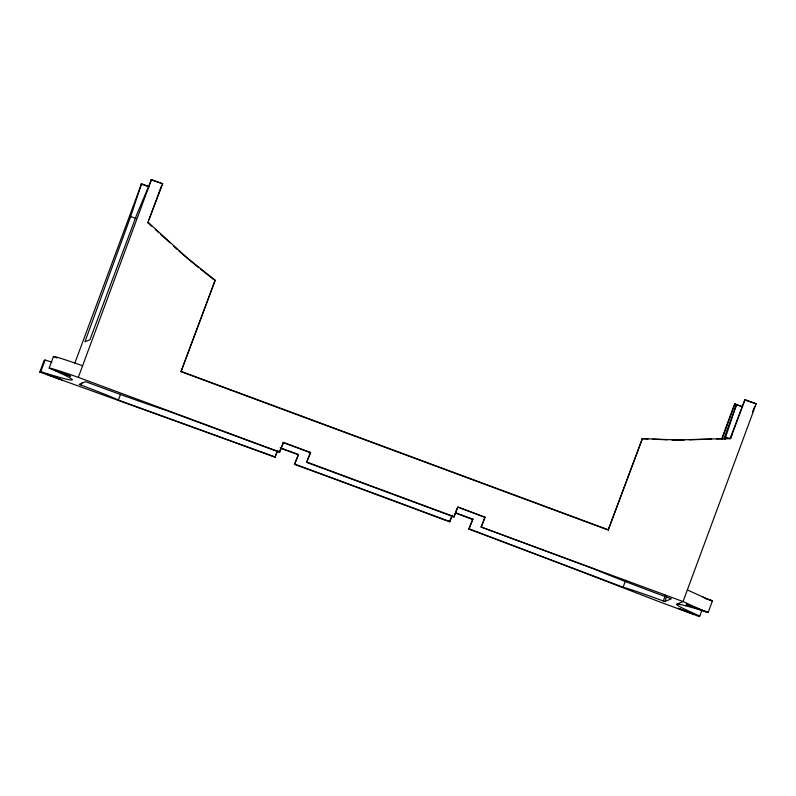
<?xml version="1.0" encoding="UTF-8"?>
<svg xmlns="http://www.w3.org/2000/svg" width="796" height="796" viewBox="0 0 796 796"><rect width="100%" height="100%" fill="white"/><g stroke="black" fill="none" stroke-linecap="round" stroke-linejoin="round"><path stroke-width="1.19" d="M147.797 222.781L162.712 183.757L151.469 179.588L137.081 213.845L89.898 339.743L84.913 341.842L130.644 216.562L141.539 183.776L149.399 186.692M724.838 439.482L736.579 404.378L723.922 438.596M481.471 526.823L485.053 517.131L481.043 527.002L683.048 601.557L687.018 603.368L685.883 605.816M277.824 450.576L274.988 457.222L263.297 452.944A648.521 16.975 20.3 0 0 157.15 414.447L39.8 372.09L44.098 360.459L45.123 360.021A255.277 6.686 20.3 0 0 51.879 362.14M39.8 372.09L40.825 371.662L45.123 360.021M40.825 371.662A255.277 6.686 20.3 0 0 49.153 368.15L53.451 356.518A67.481 1.771 20.3 0 1 82.615 365.722M74.844 363.105L141.539 183.776M49.153 368.15A67.481 1.771 20.3 0 1 78.316 377.354L151.469 179.588M275.436 457.033L118.385 400.08A55.839 1.463 20.3 0 0 81.083 385.095L81.928 382.816M149.061 219.358L161.717 185.14M118.385 400.08L120.494 394.378M607.03 529.619L181 371.672L215.189 280.212L187.737 258.471L148.364 222.542M181 371.672L215.189 280.212M274.988 457.222L277.376 450.765M279.864 451.193L283.475 442.397L310.609 452.456L306.599 462.327L310.609 452.456M81.083 385.095L79.142 384.378L85.59 381.662L87.53 382.379A88.286 2.308 20.3 0 0 166.513 410.507L279.466 452.267L283.475 442.397M294.48 464.366L298.51 454.486L294.48 464.366L299.465 466.187A648.521 16.975 20.3 0 1 444.616 519.997L449.989 521.659L452.377 515.201M449.541 521.848L451.531 516.465M306.599 462.327L453.909 516.942L457.093 508.326M453.909 516.942L457.919 507.072L485.053 517.131M468.814 529.081L472.844 519.201L468.814 529.081L480.376 533.419A648.521 16.975 20.3 0 1 584.344 572.831L660.043 602.035L698.808 616.412L699.823 615.975A255.277 6.686 20.3 0 1 708.151 612.472L712.46 600.841A67.481 0.886 25.1 0 1 687.346 589.926M642.382 438.596L608.194 530.046L642.382 438.596L677.366 439.999L730.619 438.397L744.957 399.622L756.2 403.791L683.048 601.557L676.849 604.164M469.262 528.892L623.109 587.199L625.636 580.354M721.524 439.342L734.599 403.99L741.962 406.378M721.942 439.163L735.026 403.811M623.109 587.199A55.839 1.463 20.3 0 1 663.327 600.96L665.436 595.259M663.327 600.96L664.879 601.537L666.57 596.97M699.823 615.975L701.972 610.164L686.61 604.552L708.151 612.472A67.481 0.886 25.1 0 1 687.018 603.368M730.827 437.919L732.131 434.447M752.409 412.069L754.707 406.328M162.712 183.757L150.902 179.836M457.919 507.072L484.635 517.31M744.957 399.622L730.041 438.646L730.619 438.397M756.2 403.791L745.942 400.438M664.879 601.537L671.327 598.821L669.774 598.244A88.286 2.308 20.3 0 1 593.707 568.881L481.043 527.002M684.371 439.949L672.113 439.979M689.326 439.8L711.614 439.133M716.569 438.984L730.191 438.576M641.954 438.775L647.994 439.014M652.81 439.203L667.287 439.79M706.022 598.592L702.928 597.179M708.569 599.418L712.46 600.841A255.277 6.686 20.3 0 0 705.704 598.721M280.162 447.76L298.51 454.486M280.869 448.367L298.072 454.665M294.928 464.177L298.51 465.491A660.929 17.303 20.3 0 1 446.447 520.335L449.989 521.659M141.111 183.956L147.857 186.453M734.599 403.99L741.345 406.487M130.644 216.562L136.255 218.641M725.683 437.163L729.992 438.765M181.428 371.493L608.622 529.867M283.058 442.576L310.191 452.635M78.316 377.354L279.894 452.088M307.027 462.148L454.327 516.763M455.839 512.823L472.844 519.201M455.392 513.002L472.396 519.39M198.672 267.645L179.07 251.128M200.572 269.147L213.826 279.645M147.947 222.711L151.608 226.054M155.27 229.397L158.931 232.74M160.762 234.412L169.916 242.77M173.578 246.113L177.239 249.456M53.451 356.518A255.277 6.686 20.3 0 1 56.854 357.991M46.536 374.12L61.78 379.821L46.536 374.12M55.352 370.458L70.516 376.14L55.352 370.458M678.202 608.303L693.366 613.985L678.202 608.303"/></g></svg>
